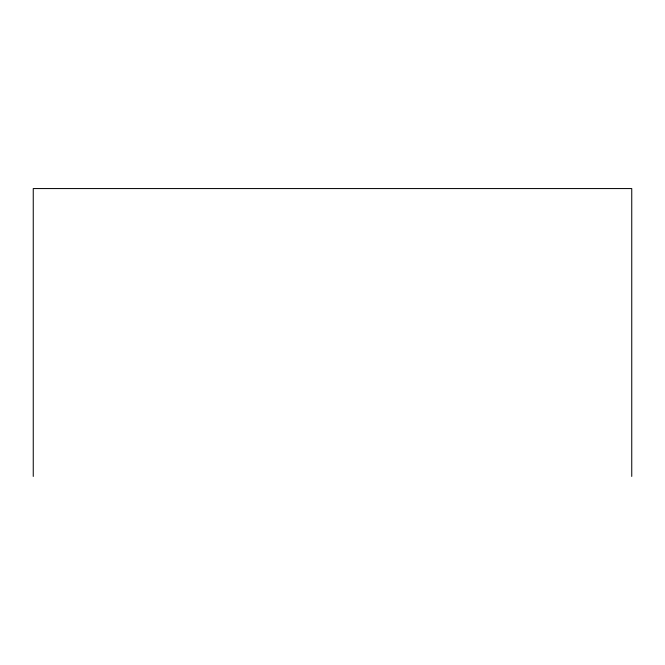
<?xml version="1.0" encoding="UTF-8"?>
<svg xmlns="http://www.w3.org/2000/svg" width="665" height="665" viewBox="0 0 665 665"><rect width="100%" height="100%" fill="white"/><g stroke="black" fill="none" stroke-linecap="round" stroke-linejoin="round"><path stroke-width="1" d="M631.75 476.439L631.75 188.561L33.25 188.561L33.25 476.439"/></g></svg>
